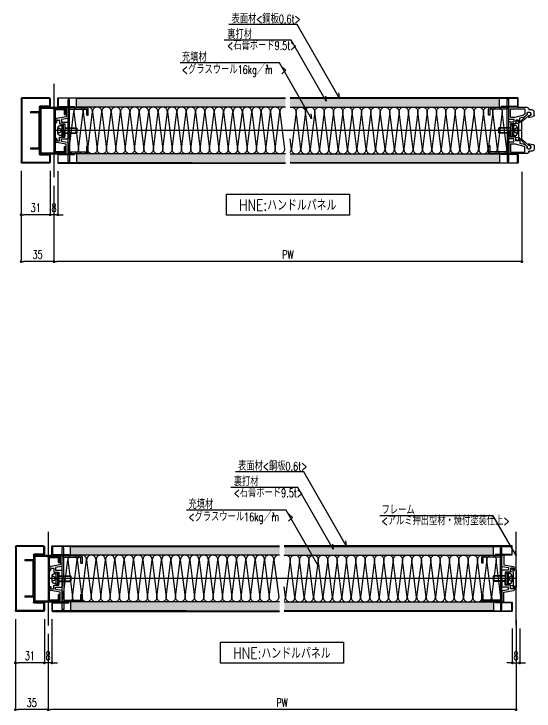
# Model space of a CAD drawing. Extents: x 21 to 47673, y 9 to 26406.
# Drawn here: x 9212 to 9768, y 21096 to 21841 of the extents above; entities that cross this region are included whole.
import ezdxf
from ezdxf.enums import TextEntityAlignment as Align

# ---------------------------------------------------------------- set-up
doc = ezdxf.new("R2010")
doc.units = 0
doc.header["$LTSCALE"] = 10
doc.header["$PDMODE"] = 35
doc.header["$PDSIZE"] = 5
doc.linetypes.add('HIDDEN', pattern=[9.525, 6.35, -3.175])
for name, color, linetype in [('_基準', 1, 'Continuous'), ('_文字', 3, 'Continuous'), ('_製品', 4, 'Continuous'), ('_製品寸法', 9, 'Continuous')]:
    doc.layers.add(name, color=color, linetype=linetype)
doc.styles.add('OKAMURA', font='simplex8.shx', dxfattribs={"width": 0.7, "bigfont": 'BIGFONT.shx'})
doc.dimstyles.new('OKAMURA-003', dxfattribs={"dimscale": 3, "dimtxt": 3, "dimasz": 1, "dimexe": 0, "dimexo": 3, "dimgap": 1, "dimtad": 1, "dimdec": 3, "dimdsep": 46, "dimtxsty": 'OKAMURA', "dimblk1": 'DOT', "dimblk2": 'DOT', "dimsah": 1, "dimcen": 0, "dimclrd": 9, "dimclre": 9, "dimclrt": 3, "dimadec": 0, "dimazin": 0, "dimtfac": 1, "dimtdec": 3, "dimtix": 1, "dimtmove": 2, "dimatfit": 3, "dimldrblk": 'NONE', "dimfxl": 0, "dimtolj": 1, "dimarcsym": 0})
pattern_1 = [(37.5, (-2975.263, 4866.6654), (-0.160003, 4.8941324), [0, -3.8608, 0, -4.318, 0, -4.1275]), (7.5, (-2975.263, 4866.6654), (4.495233, 7.168251), [0, -2.0828, 0, -3.4798, 0, -1.3335]), (327.5, (-2978.387, 4866.6654), (7.9099237, 0.014372), [0, -1.27, 0, -4.572, 0, -5.969]), (317.5, (-2978.387, 4866.6654), (7.6355645, 2.229293), [0, -0.635, 0, -2.9972, 0, -3.429])]
pattern_2 = [(37.5, (-3475.263, 4866.6654), (-0.160003, 4.8941324), [0, -3.8608, 0, -4.318, 0, -4.1275]), (7.5, (-3475.263, 4866.6654), (4.495233, 7.168251), [0, -2.0828, 0, -3.4798, 0, -1.3335]), (327.5, (-3478.387, 4866.6654), (7.9099237, 0.0143718), [0, -1.27, 0, -4.572, 0, -5.969]), (317.5, (-3478.387, 4866.6654), (7.6355645, 2.229293), [0, -0.635, 0, -2.9972, 0, -3.429])]
pattern_3 = [(37.5, (-2901.398, 4866.6654), (-0.160003, 4.8941324), [0, -3.8608, 0, -4.318, 0, -4.1275]), (7.5, (-2901.398, 4866.6654), (4.495233, 7.168251), [0, -2.0828, 0, -3.4798, 0, -1.3335]), (327.5, (-2904.5224, 4866.6654), (7.9099237, 0.014372), [0, -1.27, 0, -4.572, 0, -5.969]), (317.5, (-2904.5224, 4866.6654), (7.6355645, 2.229293), [0, -0.635, 0, -2.9972, 0, -3.429])]

# ---------------------------------------------------------------- blocks, each defined once
blk = doc.blocks.new('A$C32CB7D14')
at = {"layer": '_製品'}
for p, q in [((0, 19.5), (1, 20.5)), ((0, 19.5), (0, 1.5)), ((1.5, 20.5), (1, 20.5)), ((1.5, 18.75), (1.5, 20.5)), ((1.5, 18.75), (3, 18.75)), ((3, 18.75), (3, 21)), ((5.5, 21), (3, 21)), ((3, 17.5), (6, 17.8)), ((3, 17.5), (3, 3.5)), ((6, 17.8), (5.5, 21)), ((0, 1.5), (1, 0.5)), ((1.5, 0.5), (1, 0.5)), ((1.5, 2.25), (1.5, 0.5)), ((1.5, 2.25), (3, 2.25)), ((6, 3.2), (3, 3.5)), ((3, 2.25), (3, 0)), ((5.5, 0), (6, 3.2)), ((5.5, 0), (3, 0))]:
    blk.add_line(p, q, dxfattribs=at)
blk = doc.blocks.new('A$C72ED3FC6')
at = {"layer": '_製品'}
for p, q in [((0.5, 9.25), (0, 8.75)), ((12.8, 8.75), (0, 8.75)), ((0, 8.75), (0, 3.75)), ((12.8, 9.25), (0.5, 9.25)), ((0.5, 3.25), (0.5, 9.25)), ((12.8, 12.5), (14.4, 12.5)), ((12.8, 12.5), (12.8, 0)), ((14.4, 12.5), (14.4, 0)), ((16, 12.5), (14.4, 12.5)), ((16, 12.5), (16, 0)), ((12.8, 3.75), (0, 3.75)), ((0, 3.75), (0.5, 3.25)), ((12.8, 3.25), (0.5, 3.25)), ((14.4, 0), (12.8, 0)), ((14.4, 7.17), (16, 6.25)), ((14.4, 6.25), (16, 5.33)), ((14.4, 0), (16, 0))]:
    blk.add_line(p, q, dxfattribs=at)
at = {"layer": '_製品', "linetype": 'HIDDEN', "ltscale": 0.5}
blk.add_line((20, 3.75), (20, 8.75), dxfattribs=at)
for centre, radius, start, end in [((17.54, 9.05), 2.48, 353.07269, 128.21191), ((19.36, 6.46), 2.37, 74.41132, 185.19995), ((17.54, 3.45), 2.48, 231.78809, 6.92735), ((19.36, 6.04), 2.37, 174.80017, 285.58872)]:
    blk.add_arc(centre, radius, start, end, dxfattribs=at)
blk = doc.blocks.new('A$C47657887')
at = {"layer": '_製品'}
for p, q in [((2.51, 6.02), (8.92, 0.18)), ((9.77, 1.02), (3.93, 7.44))]:
    blk.add_line(p, q, dxfattribs=at)
for centre, radius, start, end in [((1.99, 7.95), 2, 345.13234, 284.86819), ((9.35, 0.6), 0.6, 225, 45)]:
    blk.add_arc(centre, radius, start, end, dxfattribs=at)
blk = doc.blocks.new('A$C098A5279')
at = {"layer": '_製品'}
for p, q in [((0, 0), (0, 66)), ((1.6, 66), (0, 66)), ((1.6, 33), (1.6, 66)), ((1.6, 57.5), (20, 57.5)), ((1.6, 55.9), (20, 55.9)), ((20, 49.5), (20, 55.9)), ((21.6, 49.5), (21.6, 55.9)), ((20, 49.5), (21.6, 49.5)), ((1.6, 33), (1.6, 0)), ((20, 16.5), (21.6, 16.5)), ((20, 10.1), (20, 16.5)), ((21.6, 10.1), (21.6, 16.5)), ((1.6, 10.1), (20, 10.1)), ((1.6, 8.5), (20, 8.5)), ((1.6, 0), (0, 0))]:
    blk.add_line(p, q, dxfattribs=at)
for centre, start, end in [((1.6, 55.9), 90.001, 180), ((20, 55.9), 0, 90), ((1.6, 10.1), 179.999, 270), ((20, 10.1), 270, 0)]:
    blk.add_arc(centre, 1.6, start, end, dxfattribs=at)
blk = doc.blocks.new('P15US_BASE00')
at = {"layer": '_製品'}
for p, q in [((-8, 22.96), (-8, 22)), ((-7.55, 23.8), (-6.75, 24.33)), ((-6.2, 24.5), (3.5, 24.5)), ((11.5, 23), (-3.5, 23)), ((-3.5, 23), (-3.5, 17.47)), ((3.91, 24.91), (3.5, 24.5)), ((4.12, 25), (13, 25)), ((11.5, 14.27), (11.5, 23)), ((13.5, 12.77), (13.5, 24.5)), ((-13.5, 16.26), (-13.5, 20)), ((-11.5, 22), (-8, 22)), ((-10, 18.11), (-10, 17.14)), ((-7.76, 19.77), (-8.76, 19.59)), ((-7.75, 15.64), (-8.5, 15.64)), ((-6, 18.29), (-6, 17.14)), ((-6, 17.14), (-4.29, 15.43)), ((-3.5, 17.47), (-2.68, 16.65)), ((6.5, 14.27), (-2.68, 16.65)), ((-8.61, 14.14), (-12.26, 14.78)), ((-7.75, 14.14), (-8.61, 14.14)), ((1.5, 13.5), (-2.92, 14.64)), ((1.5, 8.8), (1.5, 13.5)), ((1.8, 8.5), (2.7, 8.5)), ((3, 8.8), (3, 10.7)), ((3.3, 11), (5.7, 11)), ((6, 10.7), (6, 7)), ((11.5, 14.27), (6.5, 14.27)), ((8, 12.27), (8, 9)), ((13, 12.27), (8, 12.27)), ((8, 9), (13, 9)), ((13.5, 0.3), (13.5, 8.5)), ((6, 7), (11.5, 7)), ((11.5, 7), (11.5, 0.3)), ((11.5, 0.3), (11.8, 0)), ((11.5, -0.3), (11.8, 0)), ((13.5, 0.3), (13.2, 0)), ((13.2, 0), (13.5, -0.3)), ((6, -7), (11.5, -7)), ((6, -10.7), (6, -7)), ((11.5, -7), (11.5, -0.3)), ((13.5, -0.3), (13.5, -8.5)), ((-8.61, -14.14), (-12.26, -14.78)), ((-7.75, -14.14), (-8.61, -14.14)), ((1.5, -13.5), (-2.92, -14.64)), ((6.5, -14.27), (-2.68, -16.65)), ((1.5, -8.8), (1.5, -13.5)), ((1.8, -8.5), (2.7, -8.5)), ((3, -8.8), (3, -10.7)), ((3.3, -11), (5.7, -11)), ((11.5, -14.27), (6.5, -14.27)), ((8, -9), (13, -9)), ((8, -12.27), (8, -9)), ((13, -12.27), (8, -12.27)), ((11.5, -14.27), (11.5, -23)), ((13.5, -12.77), (13.5, -24.5)), ((13.5, -12.77), (13.5, -24.5)), ((-13.5, -16.26), (-13.5, -20)), ((-11.5, -22), (-8, -22)), ((-10, -18.11), (-10, -17.14)), ((-7.76, -19.77), (-8.76, -19.59)), ((-7.75, -15.64), (-8.5, -15.64)), ((-8, -22.96), (-8, -22)), ((-6, -17.14), (-4.29, -15.43)), ((-6, -18.29), (-6, -17.14)), ((-3.5, -17.47), (-2.68, -16.65)), ((-3.5, -23), (-3.5, -17.47)), ((-7.55, -23.8), (-6.75, -24.33)), ((-6.2, -24.5), (3.5, -24.5)), ((11.5, -23), (-3.5, -23)), ((3.91, -24.91), (3.5, -24.5)), ((4.12, -25), (13, -25))]:
    blk.add_line(p, q, dxfattribs=at)
for centre, radius, start, end in [((-7, 22.96), 1, 123.69007, 180), ((-6.2, 23.5), 1, 90, 123.69007), ((4.12, 24.7), 0.3, 90, 135), ((13, 24.5), 0.5, 0, 90), ((-11.5, 20), 2, 90, 180), ((-12, 16.26), 1.5, 180, 260), ((-8.5, 18.11), 1.5, 100.00002, 180), ((-8.5, 17.14), 1.5, 180, 270), ((-7.5, 18.29), 1.5, 0.00001, 100.00002), ((-7.75, 14.89), 0.75, 270, 90), ((-2.17, 17.55), 3, 225, 255.5), ((1.8, 8.8), 0.3, 180, 270), ((2.7, 8.8), 0.3, 270, 0), ((3.3, 10.7), 0.3, 90, 180), ((5.7, 10.7), 0.3, 0, 90), ((13, 12.77), 0.5, 270, 0), ((13, 8.5), 0.5, 0, 90), ((-12, -16.26), 1.5, 100, 180), ((-7.75, -14.89), 0.75, 270, 90), ((-2.17, -17.55), 3, 104.5, 135), ((1.8, -8.8), 0.3, 90, 180), ((2.7, -8.8), 0.3, 0, 90), ((3.3, -10.7), 0.3, 180, 270), ((5.7, -10.7), 0.3, 270, 360), ((13, -8.5), 0.5, 270, 0), ((13, -12.77), 0.5, 0, 90), ((-11.5, -20), 2, 180, 270), ((-8.5, -17.14), 1.5, 90, 180), ((-8.5, -18.11), 1.5, 180, 259.99998), ((-7.5, -18.29), 1.5, 259.99998, 359.99999), ((-7, -22.96), 1, 180, 236.30993), ((-6.2, -23.5), 1, 236.30993, 270), ((4.12, -24.7), 0.3, 225, 270), ((13, -24.5), 0.5, 270, 0)]:
    blk.add_arc(centre, radius, start, end, dxfattribs=at)
for name, p in [('A$C098A5279', (13.5, -33)), ('A$C47657887', (-9.98, 9.71)), ('A$C32CB7D14', (0, -10.5))]:
    blk.add_blockref(name, p, dxfattribs=at)
at = {"layer": '_製品', "xscale": -1}
blk.add_blockref('A$C72ED3FC6', (24.3, -6.25), dxfattribs=at)
at = {"layer": '_製品', "xscale": -1, "rotation": 180}
blk.add_blockref('A$C47657887', (-9.98, -9.71), dxfattribs=at)
blk = doc.blocks.new('P15_BASE_SS_US_HALF')
at = {"layer": '_製品'}
h = blk.add_hatch(dxfattribs=at)
h.set_pattern_fill('AR-SAND', color=256, scale=0.1, style=0)
h.set_pattern_definition(pattern_1)
edge = h.paths.add_edge_path()
edge.add_line((247.5, 24.9), (24, 24.9))
edge.add_line((24, 24.9), (24, 34.4))
edge.add_line((24, 34.4), (247.5, 34.4))
h = blk.add_hatch(dxfattribs=at)
h.set_pattern_fill('AR-SAND', color=256, scale=0.1, style=0)
h.set_pattern_definition(pattern_1)
edge = h.paths.add_edge_path()
edge.add_line((247.5, -24.9), (24, -24.9))
edge.add_line((24, -24.9), (24, -34.4))
edge.add_line((24, -34.4), (247.5, -34.4))
for points in [[(247.5, 34.4), (4.6, 34.4), (4.6, 25.8), (22, 25.8), (22, 25.2), (4.6, 25.2, -0.414214), (4, 25.8), (4, 34.4, -0.414214), (4.6, 35), (247.5, 35)], [(31.1, 20), (31.1, 20, 0.414214), (26.1, 25), (26.1, 25, 0.414214), (21.1, 20), (21.1, 20), (26.1, -20), (26.1, -20, -0.414214), (21.1, -25), (21.1, -25, -0.414214), (16.1, -20), (16.1, -20), (21.1, 20)], [(41.1, 20), (41.1, 20, 0.414214), (36.1, 25), (36.1, 25, 0.414214), (31.1, 20), (31.1, 20), (36.1, -20), (36.1, -20, -0.414214), (31.1, -25), (31.1, -25, -0.414214), (26.1, -20), (26.1, -20), (31.1, 20)], [(51.1, 20), (51.1, 20, 0.414214), (46.1, 25), (46.1, 25, 0.414214), (41.1, 20), (41.1, 20), (46.1, -20), (46.1, -20, -0.414214), (41.1, -25), (41.1, -25, -0.414214), (36.1, -20), (36.1, -20), (41.1, 20)], [(61.1, 20), (61.1, 20, 0.414214), (56.1, 25), (56.1, 25, 0.414214), (51.1, 20), (51.1, 20), (56.1, -20), (56.1, -20, -0.414214), (51.1, -25), (51.1, -25, -0.414214), (46.1, -20), (46.1, -20), (51.1, 20)], [(71.1, 20), (71.1, 20, 0.414214), (66.1, 25), (66.1, 25, 0.414214), (61.1, 20), (61.1, 20), (66.1, -20), (66.1, -20, -0.414214), (61.1, -25), (61.1, -25, -0.414214), (56.1, -20), (56.1, -20), (61.1, 20)], [(81.1, 20), (81.1, 20, 0.414214), (76.1, 25), (76.1, 25, 0.414214), (71.1, 20), (71.1, 20), (76.1, -20), (76.1, -20, -0.414214), (71.1, -25), (71.1, -25, -0.414214), (66.1, -20), (66.1, -20), (71.1, 20)], [(91.1, 20), (91.1, 20, 0.414214), (86.1, 25), (86.1, 25, 0.414214), (81.1, 20), (81.1, 20), (86.1, -20), (86.1, -20, -0.414214), (81.1, -25), (81.1, -25, -0.414214), (76.1, -20), (76.1, -20), (81.1, 20)], [(101.1, 20), (101.1, 20, 0.414214), (96.1, 25), (96.1, 25, 0.414214), (91.1, 20), (91.1, 20), (96.1, -20), (96.1, -20, -0.414214), (91.1, -25), (91.1, -25, -0.414214), (86.1, -20), (86.1, -20), (91.1, 20)], [(111.1, 20), (111.1, 20, 0.414214), (106.1, 25), (106.1, 25, 0.414214), (101.1, 20), (101.1, 20), (106.1, -20), (106.1, -20, -0.414214), (101.1, -25), (101.1, -25, -0.414214), (96.1, -20), (96.1, -20), (101.1, 20)], [(121.1, 20), (121.1, 20, 0.414214), (116.1, 25), (116.1, 25, 0.414214), (111.1, 20), (111.1, 20), (116.1, -20), (116.1, -20, -0.414214), (111.1, -25), (111.1, -25, -0.414214), (106.1, -20), (106.1, -20), (111.1, 20)], [(131.1, 20), (131.1, 20, 0.414214), (126.1, 25), (126.1, 25, 0.414214), (121.1, 20), (121.1, 20), (126.1, -20), (126.1, -20, -0.414214), (121.1, -25), (121.1, -25, -0.414214), (116.1, -20), (116.1, -20), (121.1, 20)], [(141.1, 20), (141.1, 20, 0.414214), (136.1, 25), (136.1, 25, 0.414214), (131.1, 20), (131.1, 20), (136.1, -20), (136.1, -20, -0.414214), (131.1, -25), (131.1, -25, -0.414214), (126.1, -20), (126.1, -20), (131.1, 20)], [(151.1, 20), (151.1, 20, 0.414214), (146.1, 25), (146.1, 25, 0.414214), (141.1, 20), (141.1, 20), (146.1, -20), (146.1, -20, -0.414214), (141.1, -25), (141.1, -25, -0.414214), (136.1, -20), (136.1, -20), (141.1, 20)], [(161.1, 20), (161.1, 20, 0.414214), (156.1, 25), (156.1, 25, 0.414214), (151.1, 20), (151.1, 20), (156.1, -20), (156.1, -20, -0.414214), (151.1, -25), (151.1, -25, -0.414214), (146.1, -20), (146.1, -20), (151.1, 20)], [(171.1, 20), (171.1, 20, 0.414214), (166.1, 25), (166.1, 25, 0.414214), (161.1, 20), (161.1, 20), (166.1, -20), (166.1, -20, -0.414214), (161.1, -25), (161.1, -25, -0.414214), (156.1, -20), (156.1, -20), (161.1, 20)], [(181.1, 20), (181.1, 20, 0.414214), (176.1, 25), (176.1, 25, 0.414214), (171.1, 20), (171.1, 20), (176.1, -20), (176.1, -20, -0.414214), (171.1, -25), (171.1, -25, -0.414214), (166.1, -20), (166.1, -20), (171.1, 20)], [(191.1, 20), (191.1, 20, 0.414214), (186.1, 25), (186.1, 25, 0.414214), (181.1, 20), (181.1, 20), (186.1, -20), (186.1, -20, -0.414214), (181.1, -25), (181.1, -25, -0.414214), (176.1, -20), (176.1, -20), (181.1, 20)], [(201.1, 20), (201.1, 20, 0.414214), (196.1, 25), (196.1, 25, 0.414214), (191.1, 20), (191.1, 20), (196.1, -20), (196.1, -20, -0.414214), (191.1, -25), (191.1, -25, -0.414214), (186.1, -20), (186.1, -20), (191.1, 20)], [(211.1, 20), (211.1, 20, 0.414214), (206.1, 25), (206.1, 25, 0.414214), (201.1, 20), (201.1, 20), (206.1, -20), (206.1, -20, -0.414214), (201.1, -25), (201.1, -25, -0.414214), (196.1, -20), (196.1, -20), (201.1, 20)], [(221.1, 20), (221.1, 20, 0.414214), (216.1, 25), (216.1, 25, 0.414214), (211.1, 20), (211.1, 20), (216.1, -20), (216.1, -20, -0.414214), (211.1, -25), (211.1, -25, -0.414214), (206.1, -20), (206.1, -20), (211.1, 20)], [(231.1, 20), (231.1, 20, 0.414214), (226.1, 25), (226.1, 25, 0.414214), (221.1, 20), (221.1, 20), (226.1, -20), (226.1, -20, -0.414214), (221.1, -25), (221.1, -25, -0.414214), (216.1, -20), (216.1, -20), (221.1, 20)], [(241.1, 20), (241.1, 20, 0.414214), (236.1, 25), (236.1, 25, 0.414214), (231.1, 20), (231.1, 20), (236.1, -20), (236.1, -20, -0.414214), (231.1, -25), (231.1, -25, -0.414214), (226.1, -20), (226.1, -20), (231.1, 20)], [(247.5, 24.8, 0.071068), (246.1, 25), (246.1, 25, 0.414214), (241.1, 20), (241.1, 20), (246.1, -20), (246.1, -20, -0.414214), (241.1, -25), (241.1, -25, -0.414214), (236.1, -20), (236.1, -20), (241.1, 20)], [(247.5, -23.47, -0.194134), (246.1, -20), (246.1, -20), (247.5, -8.8)], [(247.5, -34.4), (4.6, -34.4), (4.6, -25.8), (22, -25.8), (22, -25.2), (4.6, -25.2, 0.414214), (4, -25.8), (4, -34.4, 0.414214), (4.6, -35), (247.5, -35)]]:
    blk.add_lwpolyline(points, format="xyb", dxfattribs=at)
for points in [[(247.5, 24.9), (24, 24.9), (24, 34.4), (247.5, 34.4)], [(247.5, -24.9), (24, -24.9), (24, -34.4), (247.5, -34.4)]]:
    blk.add_lwpolyline(points, dxfattribs=at)
blk.add_blockref('P15US_BASE00', (0.5, 0), dxfattribs=at)
blk = doc.blocks.new('A$C79397D4C')
at = {"layer": '_製品'}
for p, q in [((23, 99), (23, 79.2)), ((24, 100), (26, 100)), ((27, 76.6), (27, 99)), ((23, 79.2), (2.5, 75.5)), ((26.2, 75.7), (13, 73.3)), ((0, 67.6), (0, 72.6)), ((0.6, 67), (2.4, 67)), ((3, 67.6), (3, 71.4)), ((3.6, 72), (8.4, 72)), ((9, 71.4), (9, 64)), ((9, 64), (20, 64)), ((13, 73.3), (13, 68)), ((13, 68), (26, 68)), ((20, 64), (20, 50.6)), ((27, 50.6), (27, 67)), ((20, 50.6), (20.6, 50)), ((20, 50.6), (20.6, 50)), ((20, 49.4), (20.6, 50)), ((20, 49.4), (20.6, 50)), ((20, 36), (20, 49.4)), ((27, 50.6), (26.4, 50)), ((27, 50.6), (26.4, 50)), ((27, 49.4), (26.4, 50)), ((27, 49.4), (26.4, 50)), ((27, 49.4), (27, 33)), ((0, 32.4), (0, 27.4)), ((0.6, 33), (2.4, 33)), ((3, 32.4), (3, 28.6)), ((9, 36), (20, 36)), ((9, 28.6), (9, 36)), ((13, 26.7), (13, 32)), ((13, 32), (26, 32)), ((23, 20.8), (2.5, 24.5)), ((3.6, 28), (8.4, 28)), ((26.2, 24.3), (13, 26.7)), ((23, 1), (23, 20.8)), ((27, 23.4), (27, 1)), ((24, 0), (26, 0))]:
    blk.add_line(p, q, dxfattribs=at)
for centre, radius, start, end in [((24, 99), 1, 90, 180), ((26, 99), 1, 0, 90), ((3, 72.6), 3, 100, 180), ((26, 76.6), 1, 280, 0), ((0.6, 67.6), 0.6, 180, 270), ((2.4, 67.6), 0.6, 270, 360), ((3.6, 71.4), 0.6, 90, 180), ((8.4, 71.4), 0.6, 0, 90), ((26, 67), 1, 0, 90), ((0.6, 32.4), 0.6, 90, 180), ((2.4, 32.4), 0.6, 0, 90), ((26, 33), 1, 270, 0), ((3, 27.4), 3, 180, 260), ((3.6, 28.6), 0.6, 180, 270), ((8.4, 28.6), 0.6, 270, 0), ((26, 23.4), 1, 0, 80), ((24, 1), 1, 180, 270), ((26, 1), 1, 270, 0)]:
    blk.add_arc(centre, radius, start, end, dxfattribs=at)
blk = doc.blocks.new('P15_BASE_SS_HNE_WIN_HALF')
at = {"layer": '_製品'}
h = blk.add_hatch(dxfattribs=at)
h.set_pattern_fill('AR-SAND', color=256, scale=0.1, style=0)
h.set_pattern_definition(pattern_2)
edge = h.paths.add_edge_path()
edge.add_line((-247, 24.9), (-24, 24.9))
edge.add_line((-24, 24.9), (-24, 34.4))
edge.add_line((-24, 34.4), (-247, 34.4))
h = blk.add_hatch(dxfattribs=at)
h.set_pattern_fill('AR-SAND', color=256, scale=0.1, style=0)
h.set_pattern_definition(pattern_2)
edge = h.paths.add_edge_path()
edge.add_line((-247, -24.9), (-24, -24.9))
edge.add_line((-24, -24.9), (-24, -34.4))
edge.add_line((-24, -34.4), (-247, -34.4))
for p, q in [((4, 34.2), (4, 26)), ((4.8, 35), (34.2, 35)), ((4.8, 34.2), (34.2, 34.2)), ((4.8, 34.2), (4.8, 26)), ((34.2, 34.2), (34.2, -34.2)), ((35, 34.2), (35, -34.2)), ((-12, 23.8), (-12, 17)), ((13.8, 25), (-10.8, 25)), ((-10.8, 23.8), (-10.8, 17)), ((13.8, 23.8), (-10.8, 23.8)), ((-1.2, 22.6), (-10.8, 22.6)), ((-1.2, 22.6), (-1.2, -22.6)), ((0, 22.6), (0, -22.6)), ((4.8, 26), (15, 26)), ((4.8, 25.2), (15, 25.2)), ((13.8, -23.8), (13.8, 23.8)), ((15, 25.2), (15, 15.2)), ((15, -23.8), (15, 23.8)), ((15, 22.7), (15.8, 22.7)), ((15.8, 25.2), (15.8, 15.2)), ((-10.8, 17), (-12, 17)), ((15, 18.8), (15, -18.8)), ((15, 17.7), (15.8, 17.7)), ((15, 15.2), (15.8, 15.2)), ((16.2, 20), (25, 20)), ((16.2, 18.8), (16.2, -18.8)), ((16.2, 18.8), (25, 18.8)), ((25, 20), (25, 18.8)), ((-12, -17), (-12, -23.8)), ((-10.8, -17), (-12, -17)), ((-10.8, -17), (-10.8, -23.8)), ((15, -15.2), (15, -25.2)), ((15.8, -15.2), (15, -15.2)), ((15, -17.7), (15.8, -17.7)), ((15.8, -15.2), (15.8, -25.2)), ((16.2, -18.8), (25, -18.8)), ((16.2, -20), (25, -20)), ((25, -18.8), (25, -20)), ((-1.2, -22.6), (-10.8, -22.6)), ((13.8, -23.8), (-10.8, -23.8)), ((13.8, -25), (-10.8, -25)), ((4, -26), (4, -34.2)), ((15, -25.2), (4.8, -25.2)), ((4.8, -26), (4.8, -34.2)), ((15, -26), (4.8, -26)), ((15, -22.7), (15.8, -22.7)), ((4.8, -34.2), (34.2, -34.2)), ((4.8, -35), (34.2, -35))]:
    blk.add_line(p, q, dxfattribs=at)
for points in [[(-147.5, 34.4), (-4.6, 34.4), (-4.6, 25.8), (-22, 25.8), (-22, 25.2), (-4.6, 25.2, 0.414214), (-4, 25.8), (-4, 34.4, 0.414214), (-4.6, 35), (-247, 35)], [(-246.1, 25.07), (-246.1, 25.07, -0.414214), (-241.1, 20.07), (-241.1, 20.07), (-246.1, -19.93), (-246.1, -19.93, 0.414214), (-241.1, -24.93), (-241.1, -24.93, 0.414214), (-236.1, -19.93), (-236.1, -19.93), (-241.1, 20.07)], [(-241.1, 20.07), (-241.1, 20.07, -0.414214), (-236.1, 25.07), (-236.1, 25.07, -0.414214), (-231.1, 20.07), (-231.1, 20.07), (-236.1, -19.93), (-236.1, -19.93, 0.414214), (-231.1, -24.93), (-231.1, -24.93, 0.414214), (-226.1, -19.93), (-226.1, -19.93), (-231.1, 20.07)], [(-231.1, 20.02), (-231.1, 20.02, -0.414214), (-226.1, 25.02), (-226.1, 25.02, -0.414214), (-221.1, 20.02), (-221.1, 20.02), (-226.1, -19.98), (-226.1, -19.98, 0.414214), (-221.1, -24.98), (-221.1, -24.98, 0.414214), (-216.1, -19.98), (-216.1, -19.98), (-221.1, 20.02)], [(-221.1, 20.02), (-221.1, 20.02, -0.414214), (-216.1, 25.02), (-216.1, 25.02, -0.414214), (-211.1, 20.02), (-211.1, 20.02), (-216.1, -19.98), (-216.1, -19.98, 0.414214), (-211.1, -24.98), (-211.1, -24.98, 0.414214), (-206.1, -19.98), (-206.1, -19.98), (-211.1, 20.02)], [(-211.1, 20.02), (-211.1, 20.02, -0.414214), (-206.1, 25.02), (-206.1, 25.02, -0.414214), (-201.1, 20.02), (-201.1, 20.02), (-206.1, -19.98), (-206.1, -19.98, 0.414214), (-201.1, -24.98), (-201.1, -24.98, 0.414214), (-196.1, -19.98), (-196.1, -19.98), (-201.1, 20.02)], [(-201.1, 20.02), (-201.1, 20.02, -0.414214), (-196.1, 25.02), (-196.1, 25.02, -0.414214), (-191.1, 20.02), (-191.1, 20.02), (-196.1, -19.98), (-196.1, -19.98, 0.414214), (-191.1, -24.98), (-191.1, -24.98, 0.414214), (-186.1, -19.98), (-186.1, -19.98), (-191.1, 20.02)], [(-191.1, 20.02), (-191.1, 20.02, -0.414214), (-186.1, 25.02), (-186.1, 25.02, -0.414214), (-181.1, 20.02), (-181.1, 20.02), (-186.1, -19.98), (-186.1, -19.98, 0.414214), (-181.1, -24.98), (-181.1, -24.98, 0.414214), (-176.1, -19.98), (-176.1, -19.98), (-181.1, 20.02)], [(-181.1, 20.02), (-181.1, 20.02, -0.414214), (-176.1, 25.02), (-176.1, 25.02, -0.414214), (-171.1, 20.02), (-171.1, 20.02), (-176.1, -19.98), (-176.1, -19.98, 0.414214), (-171.1, -24.98), (-171.1, -24.98, 0.414214), (-166.1, -19.98), (-166.1, -19.98), (-171.1, 20.02)], [(-171.1, 20.02), (-171.1, 20.02, -0.414214), (-166.1, 25.02), (-166.1, 25.02, -0.414214), (-161.1, 20.02), (-161.1, 20.02), (-166.1, -19.98), (-166.1, -19.98, 0.414214), (-161.1, -24.98), (-161.1, -24.98, 0.414214), (-156.1, -19.98), (-156.1, -19.98), (-161.1, 20.02)], [(-161.1, 20.02), (-161.1, 20.02, -0.414214), (-156.1, 25.02), (-156.1, 25.02, -0.414214), (-151.1, 20.02), (-151.1, 20.02), (-156.1, -19.98), (-156.1, -19.98, 0.414214), (-151.1, -24.98), (-151.1, -24.98, 0.414214), (-146.1, -19.98), (-146.1, -19.98), (-151.1, 20.02)], [(-151.1, 20), (-151.1, 20, -0.414214), (-146.1, 25), (-146.1, 25, -0.414214), (-141.1, 20), (-141.1, 20), (-146.1, -20), (-146.1, -20, 0.414214), (-141.1, -25), (-141.1, -25, 0.414214), (-136.1, -20), (-136.1, -20), (-141.1, 20)], [(-141.1, 20), (-141.1, 20, -0.414214), (-136.1, 25), (-136.1, 25, -0.414214), (-131.1, 20), (-131.1, 20), (-136.1, -20), (-136.1, -20, 0.414214), (-131.1, -25), (-131.1, -25, 0.414214), (-126.1, -20), (-126.1, -20), (-131.1, 20)], [(-131.1, 20), (-131.1, 20, -0.414214), (-126.1, 25), (-126.1, 25, -0.414214), (-121.1, 20), (-121.1, 20), (-126.1, -20), (-126.1, -20, 0.414214), (-121.1, -25), (-121.1, -25, 0.414214), (-116.1, -20), (-116.1, -20), (-121.1, 20)], [(-121.1, 20), (-121.1, 20, -0.414214), (-116.1, 25), (-116.1, 25, -0.414214), (-111.1, 20), (-111.1, 20), (-116.1, -20), (-116.1, -20, 0.414214), (-111.1, -25), (-111.1, -25, 0.414214), (-106.1, -20), (-106.1, -20), (-111.1, 20)], [(-111.1, 20), (-111.1, 20, -0.414214), (-106.1, 25), (-106.1, 25, -0.414214), (-101.1, 20), (-101.1, 20), (-106.1, -20), (-106.1, -20, 0.414214), (-101.1, -25), (-101.1, -25, 0.414214), (-96.1, -20), (-96.1, -20), (-101.1, 20)], [(-101.1, 20), (-101.1, 20, -0.414214), (-96.1, 25), (-96.1, 25, -0.414214), (-91.1, 20), (-91.1, 20), (-96.1, -20), (-96.1, -20, 0.414214), (-91.1, -25), (-91.1, -25, 0.414214), (-86.1, -20), (-86.1, -20), (-91.1, 20)], [(-91.1, 20), (-91.1, 20, -0.414214), (-86.1, 25), (-86.1, 25, -0.414214), (-81.1, 20), (-81.1, 20), (-86.1, -20), (-86.1, -20, 0.414214), (-81.1, -25), (-81.1, -25, 0.414214), (-76.1, -20), (-76.1, -20), (-81.1, 20)], [(-81.1, 20), (-81.1, 20, -0.414214), (-76.1, 25), (-76.1, 25, -0.414214), (-71.1, 20), (-71.1, 20), (-76.1, -20), (-76.1, -20, 0.414214), (-71.1, -25), (-71.1, -25, 0.414214), (-66.1, -20), (-66.1, -20), (-71.1, 20)], [(-71.1, 20), (-71.1, 20, -0.414214), (-66.1, 25), (-66.1, 25, -0.414214), (-61.1, 20), (-61.1, 20), (-66.1, -20), (-66.1, -20, 0.414214), (-61.1, -25), (-61.1, -25, 0.414214), (-56.1, -20), (-56.1, -20), (-61.1, 20)], [(-61.1, 20), (-61.1, 20, -0.414214), (-56.1, 25), (-56.1, 25, -0.414214), (-51.1, 20), (-51.1, 20), (-56.1, -20), (-56.1, -20, 0.414214), (-51.1, -25), (-51.1, -25, 0.414214), (-46.1, -20), (-46.1, -20), (-51.1, 20)], [(-51.1, 20), (-51.1, 20, -0.414214), (-46.1, 25), (-46.1, 25, -0.414214), (-41.1, 20), (-41.1, 20), (-46.1, -20), (-46.1, -20, 0.414214), (-41.1, -25), (-41.1, -25, 0.414214), (-36.1, -20), (-36.1, -20), (-41.1, 20)], [(-41.1, 20), (-41.1, 20, -0.414214), (-36.1, 25), (-36.1, 25, -0.414214), (-31.1, 20), (-31.1, 20), (-36.1, -20), (-36.1, -20, 0.414214), (-31.1, -25), (-31.1, -25, 0.414214), (-26.1, -20), (-26.1, -20), (-31.1, 20)], [(-31.1, 20), (-31.1, 20, -0.414214), (-26.1, 25), (-26.1, 25, -0.414214), (-21.1, 20), (-21.1, 20), (-26.1, -20), (-26.1, -20, 0.414214), (-21.1, -25), (-21.1, -25, 0.414214), (-16.1, -20), (-16.1, -20), (-21.1, 20)], [(-147.5, -34.4), (-4.6, -34.4), (-4.6, -25.8), (-22, -25.8), (-22, -25.2), (-4.6, -25.2, -0.414214), (-4, -25.8), (-4, -34.4, -0.414214), (-4.6, -35), (-247, -35)]]:
    blk.add_lwpolyline(points, format="xyb", dxfattribs=at)
for points in [[(-247, 24.9), (-24, 24.9), (-24, 34.4), (-247, 34.4)], [(-247, -24.9), (-24, -24.9), (-24, -34.4), (-247, -34.4)]]:
    blk.add_lwpolyline(points, dxfattribs=at)
blk.add_lwpolyline([(-251.1, 20.07), (-251.1, 20.07)], close=True, dxfattribs=at)
for centre, radius, start, end in [((4.8, 34.2), 0.8, 90, 180), ((34.2, 34.2), 0.8, 0, 90), ((-10.8, 23.8), 1.2, 90, 180), ((-1.2, 22.6), 1.2, 360, 90), ((4.8, 26), 0.8, 180, 270), ((13.8, 23.8), 1.2, 0, 90), ((15, 25.2), 0.8, 0, 90), ((16.2, 18.8), 1.2, 90, 180), ((16.2, -18.8), 1.2, 180, 270), ((-10.8, -23.8), 1.2, 180, 270), ((-1.2, -22.6), 1.2, 270, 0), ((4.8, -26), 0.8, 90, 180), ((13.8, -23.8), 1.2, 270, 0), ((15, -25.2), 0.8, 270, 0), ((4.8, -34.2), 0.8, 180, 270), ((34.2, -34.2), 0.8, 270, 0)]:
    blk.add_arc(centre, radius, start, end, dxfattribs=at)
at = {"xscale": -1}
blk.add_blockref('A$C098A5279', (-15, -33), dxfattribs=at)
at = {"xscale": -0.5, "yscale": 0.5, "zscale": 0.5}
blk.add_blockref('A$C79397D4C', (-1.5, -25), dxfattribs=at)
at = {"layer": '_製品'}
blk.add_blockref('A$C72ED3FC6', (-24.3, -6.25), dxfattribs=at)
blk = doc.blocks.new('_DOT')
at = {"color": 0, "linetype": 'ByBlock'}
blk.add_line((-0.5, 0), (-1, 0), dxfattribs=at)
at = {"color": 0, "linetype": 'ByBlock', "const_width": 0.5}
blk.add_lwpolyline([(-0.25, 0, 1), (0.25, 0, 1)], format="xyb", close=True, dxfattribs=at)
blk = doc.blocks.new('*D1990')
at = {"layer": '_製品寸法', "color": 9, "lineweight": -2, "transparency": 16777216}
for p, q in [((-35, -43.2), (-35, -140)), ((0, -59), (0, -140)), ((-3, -140), (-32, -140))]:
    blk.add_line(p, q, dxfattribs=at)
at = {"layer": 'Defpoints', "color": 0, "transparency": 16777216}
for p in [(-35, -34.2), (0, -50), (-35, -140)]:
    blk.add_point(p, dxfattribs=at)
at = {"layer": '_製品寸法', "color": 9, "lineweight": -2, "transparency": 16777216, "xscale": 3, "yscale": 3, "zscale": 3, "rotation": 180}
blk.add_blockref('_DOT', (-35, -140), dxfattribs=at)
at = {"layer": '_製品寸法', "color": 9, "lineweight": -2, "transparency": 16777216, "xscale": 3, "yscale": 3, "zscale": 3}
blk.add_blockref('_DOT', (0, -140), dxfattribs=at)
at = {"layer": '_製品寸法', "color": 3, "transparency": 16777216, "insert": (-17.5, -132.5), "char_height": 9, "attachment_point": 5, "style": 'OKAMURA'}
blk.add_mtext('\\A1;35', dxfattribs=at)
blk = doc.blocks.new('_None')
blk = doc.blocks.new('*D1991')
at = {"layer": '_製品寸法', "color": 9, "lineweight": -2, "transparency": 16777216}
for p, q in [((-4, -43.2), (-4, -90)), ((4, -43.4), (4, -90)), ((-7, -90), (-10, -90)), ((4, -90), (-4, -90)), ((7, -90), (10, -90))]:
    blk.add_line(p, q, dxfattribs=at)
at = {"layer": 'Defpoints', "color": 0, "transparency": 16777216}
for p in [(-4, -34.2), (4, -34.4), (-4, -90)]:
    blk.add_point(p, dxfattribs=at)
at = {"layer": '_製品寸法', "color": 9, "lineweight": -2, "transparency": 16777216, "xscale": 3, "yscale": 3, "zscale": 3}
blk.add_blockref('_DOT', (-4, -90), dxfattribs=at)
at = {"layer": '_製品寸法', "color": 9, "lineweight": -2, "transparency": 16777216, "xscale": 3, "yscale": 3, "zscale": 3, "rotation": 180}
blk.add_blockref('_DOT', (4, -90), dxfattribs=at)
at = {"layer": '_製品寸法', "color": 3, "transparency": 16777216, "insert": (0, -82.5), "char_height": 9, "attachment_point": 5, "style": 'OKAMURA'}
blk.add_mtext('\\A1;8', dxfattribs=at)
blk = doc.blocks.new('*D1992')
at = {"layer": '_製品寸法', "color": 9, "lineweight": -2, "transparency": 16777216}
for p, q in [((-35, -43.2), (-35, -90)), ((-4, -43.2), (-4, -90)), ((-7, -90), (-32, -90))]:
    blk.add_line(p, q, dxfattribs=at)
at = {"layer": 'Defpoints', "color": 0, "transparency": 16777216}
for p in [(-35, -34.2), (-4, -34.2), (-35, -90)]:
    blk.add_point(p, dxfattribs=at)
at = {"layer": '_製品寸法', "color": 9, "lineweight": -2, "transparency": 16777216, "xscale": 3, "yscale": 3, "zscale": 3, "rotation": 180}
blk.add_blockref('_DOT', (-35, -90), dxfattribs=at)
at = {"layer": '_製品寸法', "color": 9, "lineweight": -2, "transparency": 16777216, "xscale": 3, "yscale": 3, "zscale": 3}
blk.add_blockref('_DOT', (-4, -90), dxfattribs=at)
at = {"layer": '_製品寸法', "color": 3, "transparency": 16777216, "insert": (-19.5, -82.5), "char_height": 9, "attachment_point": 5, "style": 'OKAMURA'}
blk.add_mtext('\\A1;31', dxfattribs=at)
blk = doc.blocks.new('*D1993')
at = {"layer": '_製品寸法', "color": 9, "lineweight": -2, "transparency": 16777216}
for p, q in [((499.5, -44), (499.5, -140)), ((0, -59), (0, -140)), ((496.5, -140), (3, -140))]:
    blk.add_line(p, q, dxfattribs=at)
at = {"layer": 'Defpoints', "color": 0, "transparency": 16777216}
for p in [(499.5, -35), (0, -50), (0, -140)]:
    blk.add_point(p, dxfattribs=at)
at = {"layer": '_製品寸法', "color": 9, "lineweight": -2, "transparency": 16777216, "xscale": 3, "yscale": 3, "zscale": 3, "rotation": 180}
blk.add_blockref('_DOT', (0, -140), dxfattribs=at)
at = {"layer": '_製品寸法', "color": 9, "lineweight": -2, "transparency": 16777216, "xscale": 3, "yscale": 3, "zscale": 3}
blk.add_blockref('_DOT', (499.5, -140), dxfattribs=at)
at = {"layer": '_製品寸法', "color": 3, "transparency": 16777216, "insert": (249.75, -132.5), "char_height": 9, "attachment_point": 5, "style": 'OKAMURA'}
blk.add_mtext('\\A1;PW', dxfattribs=at)
blk = doc.blocks.new('A$C46606B5D')
at = {"layer": '_製品'}
for p, q in [((0, 17.8), (0.5, 21)), ((3, 17.5), (0, 17.8)), ((0.5, 21), (3, 21)), ((3, 18.75), (3, 21)), ((4.5, 18.75), (3, 18.75)), ((3, 17.5), (3, 3.5)), ((4.5, 18.75), (4.5, 20.5)), ((4.5, 20.5), (5, 20.5)), ((6, 19.5), (5, 20.5)), ((6, 19.5), (6, 1.5)), ((0, 3.2), (3, 3.5)), ((0.5, 0), (0, 3.2)), ((0.5, 0), (3, 0)), ((3, 2.25), (3, 0)), ((4.5, 2.25), (3, 2.25)), ((4.5, 2.25), (4.5, 0.5)), ((4.5, 0.5), (5, 0.5)), ((6, 1.5), (5, 0.5))]:
    blk.add_line(p, q, dxfattribs=at)
blk = doc.blocks.new('P15UG_BASE00')
at = {"xscale": -1}
blk.add_blockref('A$C098A5279', (-15, -33), dxfattribs=at)
at = {"xscale": -0.5, "yscale": 0.5, "zscale": 0.5}
blk.add_blockref('A$C79397D4C', (-1.5, -25), dxfattribs=at)
at = {"layer": '_製品'}
for name, p in [('A$C46606B5D', (-6, -10.5)), ('A$C72ED3FC6', (-24.3, -6.25))]:
    blk.add_blockref(name, p, dxfattribs=at)
blk = doc.blocks.new('P15_BASE_SS_UG_HALF')
at = {"layer": '_製品'}
h = blk.add_hatch(dxfattribs=at)
h.set_pattern_fill('AR-SAND', color=256, scale=0.1, style=0)
h.set_pattern_definition(pattern_3)
edge = h.paths.add_edge_path()
edge.add_line((247.5, 24.9), (24, 24.9))
edge.add_line((24, 24.9), (24, 34.4))
edge.add_line((24, 34.4), (247.5, 34.4))
h = blk.add_hatch(dxfattribs=at)
h.set_pattern_fill('AR-SAND', color=256, scale=0.1, style=0)
h.set_pattern_definition(pattern_3)
edge = h.paths.add_edge_path()
edge.add_line((247.5, -24.9), (24, -24.9))
edge.add_line((24, -24.9), (24, -34.4))
edge.add_line((24, -34.4), (247.5, -34.4))
for points in [[(247.5, 34.4), (4.6, 34.4), (4.6, 25.8), (22, 25.8), (22, 25.2), (4.6, 25.2, -0.414214), (4, 25.8), (4, 34.4, -0.414214), (4.6, 35), (247.5, 35)], [(31.1, 20), (31.1, 20, 0.414214), (26.1, 25), (26.1, 25, 0.414214), (21.1, 20), (21.1, 20), (26.1, -20), (26.1, -20, -0.414214), (21.1, -25), (21.1, -25, -0.414214), (16.1, -20), (16.1, -20), (21.1, 20)], [(41.1, 20), (41.1, 20, 0.414214), (36.1, 25), (36.1, 25, 0.414214), (31.1, 20), (31.1, 20), (36.1, -20), (36.1, -20, -0.414214), (31.1, -25), (31.1, -25, -0.414214), (26.1, -20), (26.1, -20), (31.1, 20)], [(51.1, 20), (51.1, 20, 0.414214), (46.1, 25), (46.1, 25, 0.414214), (41.1, 20), (41.1, 20), (46.1, -20), (46.1, -20, -0.414214), (41.1, -25), (41.1, -25, -0.414214), (36.1, -20), (36.1, -20), (41.1, 20)], [(61.1, 20), (61.1, 20, 0.414214), (56.1, 25), (56.1, 25, 0.414214), (51.1, 20), (51.1, 20), (56.1, -20), (56.1, -20, -0.414214), (51.1, -25), (51.1, -25, -0.414214), (46.1, -20), (46.1, -20), (51.1, 20)], [(71.1, 20), (71.1, 20, 0.414214), (66.1, 25), (66.1, 25, 0.414214), (61.1, 20), (61.1, 20), (66.1, -20), (66.1, -20, -0.414214), (61.1, -25), (61.1, -25, -0.414214), (56.1, -20), (56.1, -20), (61.1, 20)], [(81.1, 20), (81.1, 20, 0.414214), (76.1, 25), (76.1, 25, 0.414214), (71.1, 20), (71.1, 20), (76.1, -20), (76.1, -20, -0.414214), (71.1, -25), (71.1, -25, -0.414214), (66.1, -20), (66.1, -20), (71.1, 20)], [(91.1, 20), (91.1, 20, 0.414214), (86.1, 25), (86.1, 25, 0.414214), (81.1, 20), (81.1, 20), (86.1, -20), (86.1, -20, -0.414214), (81.1, -25), (81.1, -25, -0.414214), (76.1, -20), (76.1, -20), (81.1, 20)], [(101.1, 20), (101.1, 20, 0.414214), (96.1, 25), (96.1, 25, 0.414214), (91.1, 20), (91.1, 20), (96.1, -20), (96.1, -20, -0.414214), (91.1, -25), (91.1, -25, -0.414214), (86.1, -20), (86.1, -20), (91.1, 20)], [(111.1, 20), (111.1, 20, 0.414214), (106.1, 25), (106.1, 25, 0.414214), (101.1, 20), (101.1, 20), (106.1, -20), (106.1, -20, -0.414214), (101.1, -25), (101.1, -25, -0.414214), (96.1, -20), (96.1, -20), (101.1, 20)], [(121.1, 20), (121.1, 20, 0.414214), (116.1, 25), (116.1, 25, 0.414214), (111.1, 20), (111.1, 20), (116.1, -20), (116.1, -20, -0.414214), (111.1, -25), (111.1, -25, -0.414214), (106.1, -20), (106.1, -20), (111.1, 20)], [(131.1, 20), (131.1, 20, 0.414214), (126.1, 25), (126.1, 25, 0.414214), (121.1, 20), (121.1, 20), (126.1, -20), (126.1, -20, -0.414214), (121.1, -25), (121.1, -25, -0.414214), (116.1, -20), (116.1, -20), (121.1, 20)], [(141.1, 20), (141.1, 20, 0.414214), (136.1, 25), (136.1, 25, 0.414214), (131.1, 20), (131.1, 20), (136.1, -20), (136.1, -20, -0.414214), (131.1, -25), (131.1, -25, -0.414214), (126.1, -20), (126.1, -20), (131.1, 20)], [(151.1, 20), (151.1, 20, 0.414214), (146.1, 25), (146.1, 25, 0.414214), (141.1, 20), (141.1, 20), (146.1, -20), (146.1, -20, -0.414214), (141.1, -25), (141.1, -25, -0.414214), (136.1, -20), (136.1, -20), (141.1, 20)], [(161.1, 20), (161.1, 20, 0.414214), (156.1, 25), (156.1, 25, 0.414214), (151.1, 20), (151.1, 20), (156.1, -20), (156.1, -20, -0.414214), (151.1, -25), (151.1, -25, -0.414214), (146.1, -20), (146.1, -20), (151.1, 20)], [(171.1, 20), (171.1, 20, 0.414214), (166.1, 25), (166.1, 25, 0.414214), (161.1, 20), (161.1, 20), (166.1, -20), (166.1, -20, -0.414214), (161.1, -25), (161.1, -25, -0.414214), (156.1, -20), (156.1, -20), (161.1, 20)], [(181.1, 20), (181.1, 20, 0.414214), (176.1, 25), (176.1, 25, 0.414214), (171.1, 20), (171.1, 20), (176.1, -20), (176.1, -20, -0.414214), (171.1, -25), (171.1, -25, -0.414214), (166.1, -20), (166.1, -20), (171.1, 20)], [(191.1, 20), (191.1, 20, 0.414214), (186.1, 25), (186.1, 25, 0.414214), (181.1, 20), (181.1, 20), (186.1, -20), (186.1, -20, -0.414214), (181.1, -25), (181.1, -25, -0.414214), (176.1, -20), (176.1, -20), (181.1, 20)], [(201.1, 20), (201.1, 20, 0.414214), (196.1, 25), (196.1, 25, 0.414214), (191.1, 20), (191.1, 20), (196.1, -20), (196.1, -20, -0.414214), (191.1, -25), (191.1, -25, -0.414214), (186.1, -20), (186.1, -20), (191.1, 20)], [(211.1, 20), (211.1, 20, 0.414214), (206.1, 25), (206.1, 25, 0.414214), (201.1, 20), (201.1, 20), (206.1, -20), (206.1, -20, -0.414214), (201.1, -25), (201.1, -25, -0.414214), (196.1, -20), (196.1, -20), (201.1, 20)], [(221.1, 20), (221.1, 20, 0.414214), (216.1, 25), (216.1, 25, 0.414214), (211.1, 20), (211.1, 20), (216.1, -20), (216.1, -20, -0.414214), (211.1, -25), (211.1, -25, -0.414214), (206.1, -20), (206.1, -20), (211.1, 20)], [(231.1, 20), (231.1, 20, 0.414214), (226.1, 25), (226.1, 25, 0.414214), (221.1, 20), (221.1, 20), (226.1, -20), (226.1, -20, -0.414214), (221.1, -25), (221.1, -25, -0.414214), (216.1, -20), (216.1, -20), (221.1, 20)], [(241.1, 20), (241.1, 20, 0.414214), (236.1, 25), (236.1, 25, 0.414214), (231.1, 20), (231.1, 20), (236.1, -20), (236.1, -20, -0.414214), (231.1, -25), (231.1, -25, -0.414214), (226.1, -20), (226.1, -20), (231.1, 20)], [(247.5, 24.8, 0.071068), (246.1, 25), (246.1, 25, 0.414214), (241.1, 20), (241.1, 20), (246.1, -20), (246.1, -20, -0.414214), (241.1, -25), (241.1, -25, -0.414214), (236.1, -20), (236.1, -20), (241.1, 20)], [(247.5, -23.47, -0.194134), (246.1, -20), (246.1, -20), (247.5, -8.8)], [(247.5, -34.4), (4.6, -34.4), (4.6, -25.8), (22, -25.8), (22, -25.2), (4.6, -25.2, 0.414214), (4, -25.8), (4, -34.4, 0.414214), (4.6, -35), (247.5, -35)]]:
    blk.add_lwpolyline(points, format="xyb", dxfattribs=at)
for points in [[(247.5, 24.9), (24, 24.9), (24, 34.4), (247.5, 34.4)], [(247.5, -24.9), (24, -24.9), (24, -34.4), (247.5, -34.4)]]:
    blk.add_lwpolyline(points, dxfattribs=at)
at = {"layer": '_製品', "xscale": -1}
blk.add_blockref('P15UG_BASE00', (0, 0), dxfattribs=at)
blk = doc.blocks.new('*D2009')
at = {"layer": '_製品寸法', "color": 9, "lineweight": -2, "transparency": 16777216}
for p, q in [((-35, -43.2), (-35, -140)), ((0, -59), (0, -140)), ((-3, -140), (-32, -140))]:
    blk.add_line(p, q, dxfattribs=at)
at = {"layer": 'Defpoints', "color": 0, "transparency": 16777216}
for p in [(-35, -34.2), (0, -50), (-35, -140)]:
    blk.add_point(p, dxfattribs=at)
at = {"layer": '_製品寸法', "color": 9, "lineweight": -2, "transparency": 16777216, "xscale": 3, "yscale": 3, "zscale": 3, "rotation": 180}
blk.add_blockref('_DOT', (-35, -140), dxfattribs=at)
at = {"layer": '_製品寸法', "color": 9, "lineweight": -2, "transparency": 16777216, "xscale": 3, "yscale": 3, "zscale": 3}
blk.add_blockref('_DOT', (0, -140), dxfattribs=at)
at = {"layer": '_製品寸法', "color": 3, "transparency": 16777216, "insert": (-17.5, -132.5), "char_height": 9, "attachment_point": 5, "style": 'OKAMURA'}
blk.add_mtext('\\A1;35', dxfattribs=at)
blk = doc.blocks.new('*D2010')
at = {"layer": '_製品寸法', "color": 9, "lineweight": -2, "transparency": 16777216}
for p, q in [((-4, -43.2), (-4, -90)), ((4, -43.4), (4, -90)), ((-7, -90), (-10, -90)), ((4, -90), (-4, -90)), ((7, -90), (10, -90))]:
    blk.add_line(p, q, dxfattribs=at)
at = {"layer": 'Defpoints', "color": 0, "transparency": 16777216}
for p in [(-4, -34.2), (4, -34.4), (-4, -90)]:
    blk.add_point(p, dxfattribs=at)
at = {"layer": '_製品寸法', "color": 9, "lineweight": -2, "transparency": 16777216, "xscale": 3, "yscale": 3, "zscale": 3}
blk.add_blockref('_DOT', (-4, -90), dxfattribs=at)
at = {"layer": '_製品寸法', "color": 9, "lineweight": -2, "transparency": 16777216, "xscale": 3, "yscale": 3, "zscale": 3, "rotation": 180}
blk.add_blockref('_DOT', (4, -90), dxfattribs=at)
at = {"layer": '_製品寸法', "color": 3, "transparency": 16777216, "insert": (0, -82.5), "char_height": 9, "attachment_point": 5, "style": 'OKAMURA'}
blk.add_mtext('\\A1;8', dxfattribs=at)
blk = doc.blocks.new('*D2011')
at = {"layer": '_製品寸法', "color": 9, "lineweight": -2, "transparency": 16777216}
for p, q in [((-35, -43.2), (-35, -90)), ((-4, -43.2), (-4, -90)), ((-7, -90), (-32, -90))]:
    blk.add_line(p, q, dxfattribs=at)
at = {"layer": 'Defpoints', "color": 0, "transparency": 16777216}
for p in [(-35, -34.2), (-4, -34.2), (-35, -90)]:
    blk.add_point(p, dxfattribs=at)
at = {"layer": '_製品寸法', "color": 9, "lineweight": -2, "transparency": 16777216, "xscale": 3, "yscale": 3, "zscale": 3, "rotation": 180}
blk.add_blockref('_DOT', (-35, -90), dxfattribs=at)
at = {"layer": '_製品寸法', "color": 9, "lineweight": -2, "transparency": 16777216, "xscale": 3, "yscale": 3, "zscale": 3}
blk.add_blockref('_DOT', (-4, -90), dxfattribs=at)
at = {"layer": '_製品寸法', "color": 3, "transparency": 16777216, "insert": (-19.5, -82.5), "char_height": 9, "attachment_point": 5, "style": 'OKAMURA'}
blk.add_mtext('\\A1;31', dxfattribs=at)
blk = doc.blocks.new('*D2012')
at = {"layer": '_製品寸法', "color": 9, "lineweight": -2, "transparency": 16777216}
for p, q in [((499.5, -44), (499.5, -140)), ((0, -59), (0, -140)), ((496.5, -140), (3, -140))]:
    blk.add_line(p, q, dxfattribs=at)
at = {"layer": 'Defpoints', "color": 0, "transparency": 16777216}
for p in [(499.5, -35), (0, -50), (0, -140)]:
    blk.add_point(p, dxfattribs=at)
at = {"layer": '_製品寸法', "color": 9, "lineweight": -2, "transparency": 16777216, "xscale": 3, "yscale": 3, "zscale": 3, "rotation": 180}
blk.add_blockref('_DOT', (0, -140), dxfattribs=at)
at = {"layer": '_製品寸法', "color": 9, "lineweight": -2, "transparency": 16777216, "xscale": 3, "yscale": 3, "zscale": 3}
blk.add_blockref('_DOT', (499.5, -140), dxfattribs=at)
at = {"layer": '_製品寸法', "color": 3, "transparency": 16777216, "insert": (249.75, -132.5), "char_height": 9, "attachment_point": 5, "style": 'OKAMURA'}
blk.add_mtext('\\A1;PW', dxfattribs=at)
blk = doc.blocks.new('*D2013')
at = {"layer": '_製品寸法', "color": 9, "lineweight": -2, "transparency": 16777216}
for p, q in [((495.5, -53.4), (495.5, -90)), ((503.5, -53.4), (503.5, -90)), ((492.5, -90), (489.5, -90)), ((495.5, -90), (503.5, -90)), ((506.5, -90), (509.5, -90))]:
    blk.add_line(p, q, dxfattribs=at)
at = {"layer": 'Defpoints', "color": 0, "transparency": 16777216}
for p in [(495.5, -44.4), (503.5, -44.4), (503.5, -90)]:
    blk.add_point(p, dxfattribs=at)
at = {"layer": '_製品寸法', "color": 9, "lineweight": -2, "transparency": 16777216, "xscale": 3, "yscale": 3, "zscale": 3}
blk.add_blockref('_DOT', (495.5, -90), dxfattribs=at)
at = {"layer": '_製品寸法', "color": 9, "lineweight": -2, "transparency": 16777216, "xscale": 3, "yscale": 3, "zscale": 3, "rotation": 180}
blk.add_blockref('_DOT', (503.5, -90), dxfattribs=at)
at = {"layer": '_製品寸法', "color": 3, "transparency": 16777216, "insert": (499.5, -82.5), "char_height": 9, "attachment_point": 5, "style": 'OKAMURA'}
blk.add_mtext('\\A1;8', dxfattribs=at)
blk = doc.blocks.new('*U1989')
at = {"layer": '_基準'}
for p, q in [((0, 50), (0, -50)), ((499.5, 0), (0, 0))]:
    blk.add_line(p, q, dxfattribs=at)
at = {"layer": '_文字', "color": 9}
for points in [[(303.6675, 40.24), (304.5915, 35), (259.6524, 113.1396), (186.7184, 113.1396)], [(289.773, 36.5871), (290.697, 31.3471), (253.2277, 96.5751), (181.7161, 96.5751)], [(274.1733, 17.8111), (275.0972, 12.5711), (240.825, 72.1634), (134.5734, 72.1634)]]:
    blk.add_lwpolyline(points, dxfattribs=at)
blk.add_lwpolyline([(184.0443, -90.5), (184.0443, -68), (315.4557, -68), (315.4557, -90.5)], close=True, dxfattribs=at)
at = {"xscale": -1}
for name, p in [('P15_BASE_SS_HNE_WIN_HALF', (0, 0)), ('P15_BASE_SS_US_HALF', (499.5, 0))]:
    blk.add_blockref(name, p, dxfattribs=at)
at = {"layer": '_文字', "style": 'OKAMURA'}
for s, height, width, p in [('表面材<鋼板0.6t>', 9, 0.7, (189.5392, 114.5548)), ('裏打材 ', 9, 0.7, (184.9546, 97.9625)), ('<石膏ボード9.5t> ', 9, 0.7, (184.9546, 86.1724)), ('充填材', 9, 0.7, (136.6118, 73.5961)), ('<グラスウール16kg／m\u3000> ', 9, 0.7, (136.6118, 60.4417)), ('3', 4, 0.8, (225.7659, 65.7843))]:
    blk.add_text(s, height=height, dxfattribs=dict(at, width=width)).set_placement(p)
at = {"layer": '_文字', "style": 'OKAMURA', "width": 0.8}
blk.add_text('HNE:ハンドルパネル', height=12, dxfattribs=at).set_placement((249.5862, -79.25), align=Align.MIDDLE)
at = {"layer": '_製品寸法'}
for base, p1, p2, picture, middle in [((-35, -140), (0, -50), (-35, -34.2), '*D1990', (-17.5, -132.5)), ((-35, -90), (-4, -34.2), (-35, -34.2), '*D1992', (-19.5, -82.5)), ((-4, -90), (4, -34.4), (-4, -34.2), '*D1991', (0, -82.5))]:
    dim = blk.add_linear_dim(base=base, p1=p1, p2=p2, angle=180, dimstyle='OKAMURA-003', dxfattribs=at)
    dim.commit()
    dim.dimension.update_dxf_attribs({"geometry": picture, "text_midpoint": middle})
dim = blk.add_linear_dim(base=(0, -140), p1=(499.5, -35), p2=(0, -50), angle=180, text='PW', dimstyle='OKAMURA-003', dxfattribs=at)
dim.commit()
dim.dimension.update_dxf_attribs({"geometry": '*D1993', "text_midpoint": (249.75, -132.5)})
blk = doc.blocks.new('*U2008')
at = {"layer": '_基準'}
for p, q in [((0, 50), (0, -50)), ((499.5, -50), (499.5, 50)), ((499.5, 0), (0, 0))]:
    blk.add_line(p, q, dxfattribs=at)
at = {"layer": '_文字', "color": 9}
for points in [[(317.3799, 40.24), (318.3038, 35), (272.8685, 114.0026), (199.9345, 114.0026)], [(303.4854, 36.5871), (304.4093, 31.3471), (266.4438, 97.4381), (194.9322, 97.4381)], [(287.8857, 17.8111), (288.8096, 12.5711), (254.0411, 73.0264), (147.7894, 73.0264)], [(498.576, 29.74), (499.5, 24.5), (474.9819, 67.1318), (353.9652, 67.1318)]]:
    blk.add_lwpolyline(points, dxfattribs=at)
blk.add_lwpolyline([(184.0443, -90.5), (184.0443, -68), (315.4557, -68), (315.4557, -90.5)], close=True, dxfattribs=at)
at = {"xscale": -1}
for name, p in [('P15_BASE_SS_HNE_WIN_HALF', (0, 0)), ('P15_BASE_SS_UG_HALF', (499.5, 0))]:
    blk.add_blockref(name, p, dxfattribs=at)
at = {"layer": '_文字', "style": 'OKAMURA'}
for s, height, width, p in [('表面材<鋼板0.6t>', 9, 0.7, (202.7553, 115.4177)), ('裏打材 ', 9, 0.7, (198.1707, 98.8254)), ('<石膏ボード9.5t> ', 9, 0.7, (198.1707, 87.0353)), ('充填材', 9, 0.7, (149.8279, 74.459)), ('フレーム', 9, 0.7, (356.0037, 68.5645)), ('<グラスウール16kg／m\u3000> ', 9, 0.7, (149.8279, 61.3046)), ('3', 4, 0.8, (238.5924, 66.1325)), ('<アルミ押出型材・焼付塗装仕上> ', 9, 0.7, (356.0037, 57.1421))]:
    blk.add_text(s, height=height, dxfattribs=dict(at, width=width)).set_placement(p)
at = {"layer": '_文字', "style": 'OKAMURA', "width": 0.8}
blk.add_text('HNE:ハンドルパネル', height=12, dxfattribs=at).set_placement((249.5862, -79.25), align=Align.MIDDLE)
at = {"layer": '_製品寸法'}
for base, p1, p2, picture, middle in [((-35, -140), (0, -50), (-35, -34.2), '*D2009', (-17.5, -132.5)), ((-35, -90), (-4, -34.2), (-35, -34.2), '*D2011', (-19.5, -82.5)), ((-4, -90), (4, -34.4), (-4, -34.2), '*D2010', (0, -82.5))]:
    dim = blk.add_linear_dim(base=base, p1=p1, p2=p2, angle=180, dimstyle='OKAMURA-003', dxfattribs=at)
    dim.commit()
    dim.dimension.update_dxf_attribs({"geometry": picture, "text_midpoint": middle})
dim = blk.add_linear_dim(base=(0, -140), p1=(499.5, -35), p2=(0, -50), angle=180, text='PW', dimstyle='OKAMURA-003', dxfattribs=at)
dim.commit()
dim.dimension.update_dxf_attribs({"geometry": '*D2012', "text_midpoint": (249.75, -132.5)})
dim = blk.add_linear_dim(base=(503.5, -90), p1=(495.5, -44.4), p2=(503.5, -44.4), dimstyle='OKAMURA-003', dxfattribs=at)
dim.commit()
dim.dimension.update_dxf_attribs({"geometry": '*D2013', "text_midpoint": (499.5, -82.5)})

msp = doc.modelspace()

# ---------------------------------------------------------------- block references
for name, p in [('*U1989', (9255.1952, 21716.5571)), ('*U2008', (9248.9799, 21237.9909))]:
    msp.add_blockref(name, p)

doc.saveas('drawing.dxf')
